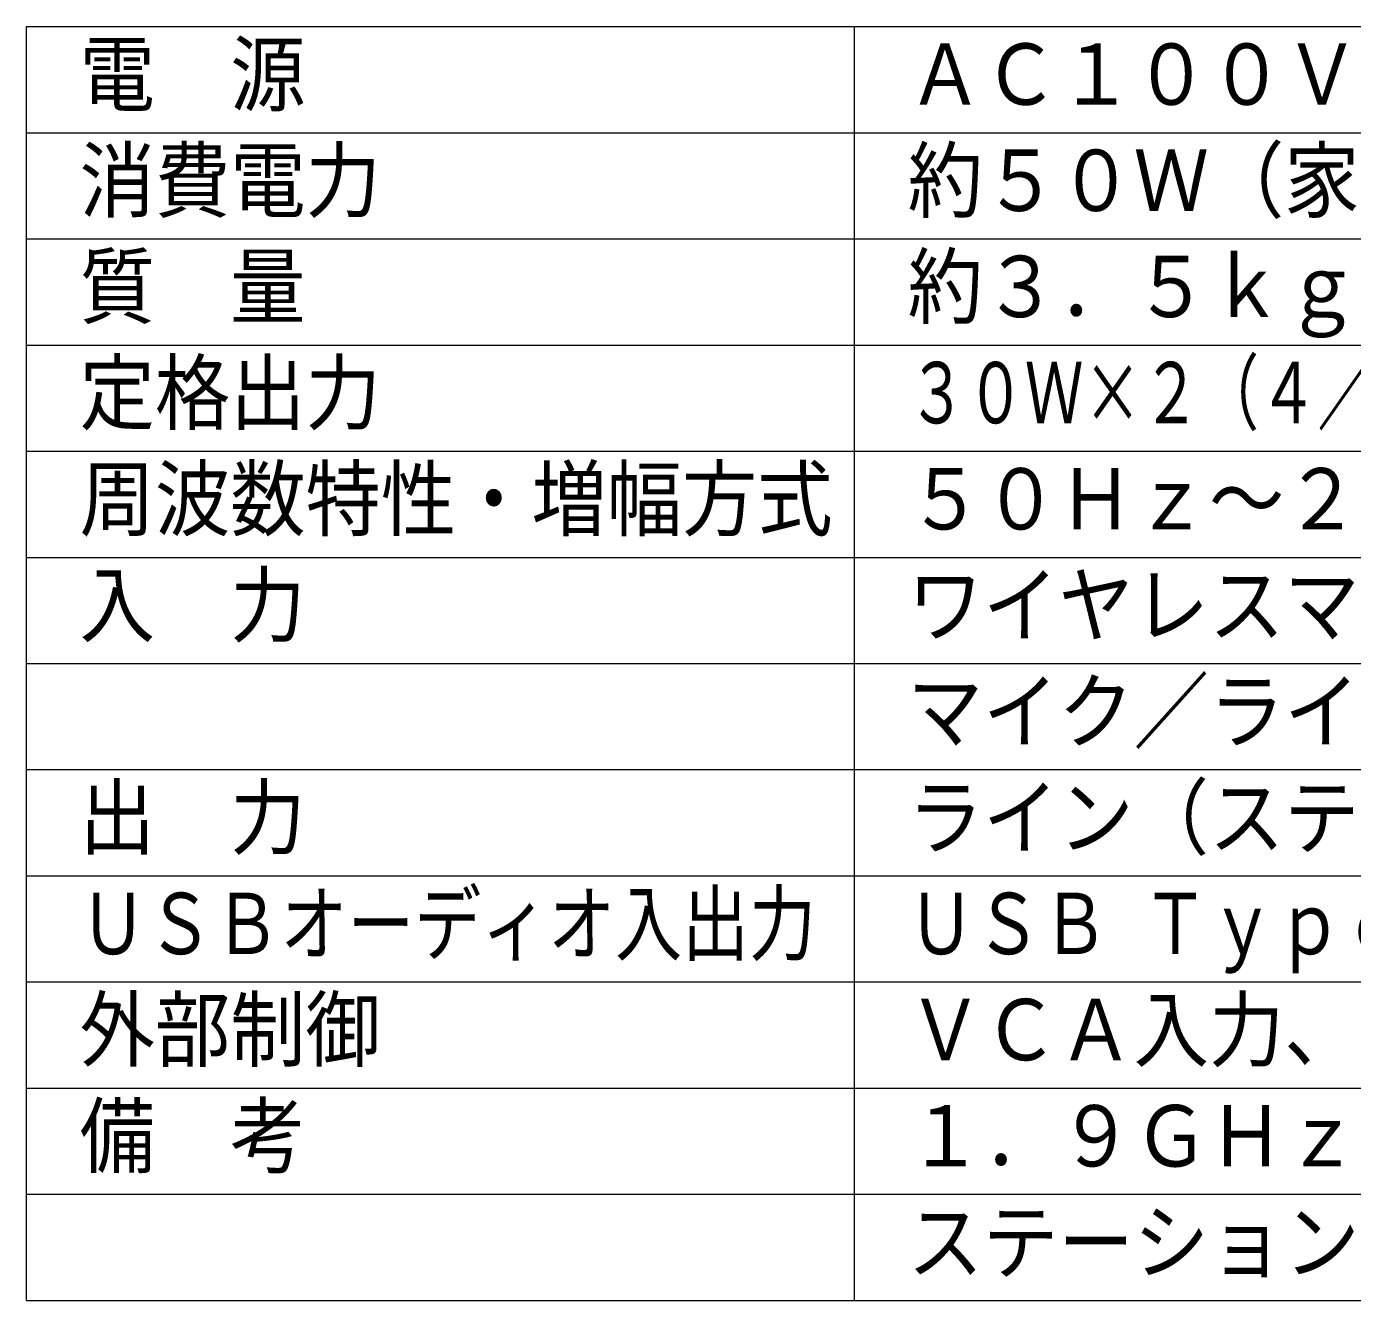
# Model space of a CAD drawing. Units: millimetres on the paper. Extents: x -62 to 64, y -58 to 59.
# Drawn here: x -62.5 to 0, y -54.5 to 5.5 of the extents above; entities that cross this region are included whole.
import ezdxf
from ezdxf.enums import TextEntityAlignment as Align

# ---------------------------------------------------------------- set-up
doc = ezdxf.new("R2010")
doc.units = ezdxf.units.MM
doc.layers.add('0-0_MOJI1', color=7, linetype='Continuous', lineweight=9)
doc.layers.add('0-2_WAKU', color=4, linetype='Continuous', lineweight=9)
doc.styles.add('ＭＳ ゴシック', font='')
doc.styles.get('ＭＳ ゴシック').set_extended_font_data('MS Gothic')

msp = doc.modelspace()

# ---------------------------------------------------------------- linework, layer by layer
at = {"layer": '0-2_WAKU', "color": 3}
for p, q in [((-62.488, -54.491), (-62.488, 5.509)), ((-62.488, 5.509), (62.512, 5.509)), ((-23.488, -54.491), (-23.488, 5.509)), ((-62.488, -54.491), (62.512, -54.491))]:
    msp.add_line(p, q, dxfattribs=at)
at = {"layer": '0-2_WAKU'}
for p, q in [((-62.488, 0.509), (62.512, 0.509)), ((-62.488, -4.491), (62.512, -4.491)), ((-62.488, -9.491), (62.512, -9.491)), ((-62.488, -14.491), (62.512, -14.491)), ((-62.488, -19.491), (62.512, -19.491)), ((-62.488, -24.491), (62.512, -24.491)), ((-62.488, -29.491), (62.512, -29.491)), ((-62.488, -34.491), (62.512, -34.491)), ((-62.488, -39.491), (62.512, -39.491)), ((-62.488, -44.491), (62.512, -44.491)), ((-62.488, -49.491), (62.512, -49.491))]:
    msp.add_line(p, q, dxfattribs=at)

# ---------------------------------------------------------------- texts
at = {"layer": '0-0_MOJI1', "style": 'ＭＳ ゴシック'}
for s, width, p in [('電\u3000源', 0.9, (-59.988, 0.954)), ('ＡＣ１００Ｖ\u3000５０／６０Ｈｚ', 0.9, (-20.988, 0.954)), ('消費電力', 0.9, (-59.988, -4.046)), ('約５０Ｗ（家庭用品安全法に基づく）', 0.9, (-20.988, -4.046)), ('質\u3000量', 0.9, (-59.988, -9.046)), ('約３．５ｋｇ', 0.9, (-20.988, -9.046)), ('定格出力', 0.9, (-59.988, -14.046)), ('３０Ｗ×２（４／８Ω）、６０Ｗ×１（１００系、ＢＴＬ接続時）', 0.7, (-20.988, -14.046)), ('周波数特性・増幅方式', 0.9, (-59.988, -19.046)), ('５０Ｈｚ～２０ｋＨｚ・Ｄ級（Ｃｌａｓｓ Ｄ）動作', 0.9, (-20.988, -19.046)), ('入\u3000力', 0.9, (-59.988, -24.046)), ('ワイヤレスマイク×２／アンテナステーション、', 0.9, (-20.988, -24.046)), ('マイク／ライン（モノラル）、ライン（ステレオ）', 0.9, (-20.988, -29.046)), ('出\u3000力', 0.9, (-59.988, -34.046)), ('ライン（ステレオ）、ライン、スピーカー', 0.9, (-20.988, -34.046)), ('ＵＳＢオーディオ入出力', 0.8, (-59.988, -39.046)), ('ＵＳＢ ＴｙｐｅＣ、ＵＳＢ Ａｕｄｉｏ Ｃｌａｓｓ１．０', 0.8, (-20.988, -39.046)), ('外部制御', 0.9, (-59.988, -44.046)), ('ＶＣＡ入力、制御入力×２、制御出力×２', 0.9, (-20.988, -44.046)), ('備\u3000考', 0.9, (-59.988, -49.046)), ('１．９ＧＨｚ帯ワイヤレスマイクシステムアンテナ', 0.9, (-20.988, -49.046)), ('ステーション接続可能、入力設定用ＤＩＰ ＳＷ搭載', 0.9, (-20.988, -54.046))]:
    msp.add_text(s, height=2.889, dxfattribs=dict(at, width=width)).set_placement(p, align=Align.BOTTOM_LEFT)

doc.saveas('drawing.dxf')
